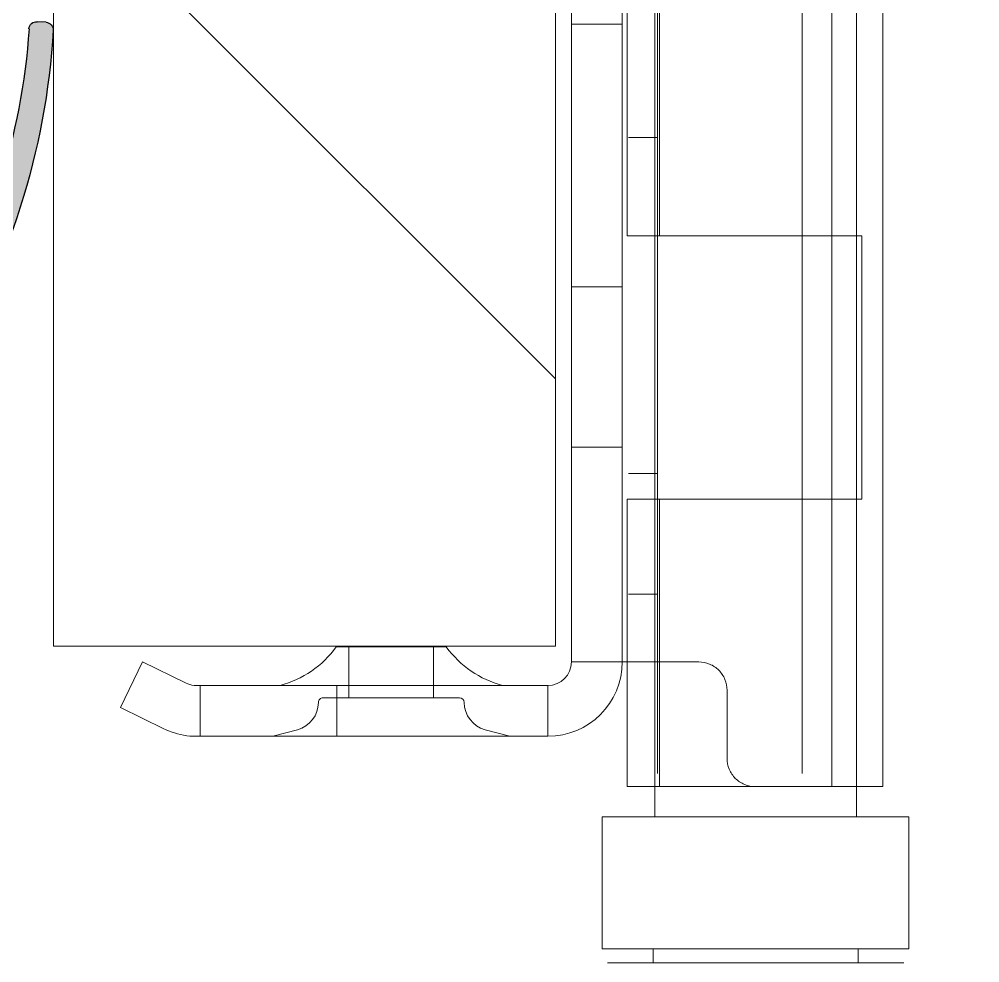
# Model space of a CAD drawing. Extents: x -965262 to 1142518, y -357520 to 71675.
# Drawn here: x 499201.4 to 499277.9, y -216646.7 to -216571.5 of the extents above; entities that cross this region are included whole.
import ezdxf

# ---------------------------------------------------------------- set-up
doc = ezdxf.new("R2010")
doc.units = 0
doc.header["$LTSCALE"] = 10
doc.layers.get('0').update_dxf_attribs({"linetype": 'CONTINUOUS', "lineweight": 30})

# ---------------------------------------------------------------- blocks, each defined once
blk = doc.blocks.new('Крепеж_ворот')
at = {"lineweight": 15}
h = blk.add_hatch(dxfattribs=at)
h.set_pattern_fill('ANSI31', color=256, scale=2, angle=180)
h.set_pattern_definition([(225, (746089.599, 74802.7244), (4.49013, -4.49013), [])])
h.paths.add_polyline_path([(746087.093, 74804.105), (746087.093, 74801.593), (746091.07, 74801.593), (746094.236, 74801.945), (746094.236, 74804.105)], flags=17)
h.paths.add_polyline_path([(746116.444, 74801.593, 0.165118), (746119.867, 74802.756), (746124.245, 74806.115, -0.301689), (746131.369, 74806.605), (746134.764, 74804.672, 0.130081), (746137.545, 74803.936), (746142.212, 74803.936), (746142.212, 74806.447), (746137.545, 74806.447, -0.130081), (746136.007, 74806.854), (746132.611, 74808.787, 0.301689), (746122.716, 74808.107), (746118.338, 74804.748, -0.165112), (746116.444, 74804.105), (746064.102, 74804.105, -0.414223), (746060.991, 74807.216), (746060.991, 74868.492), (746059.414, 74868.492), (746059.414, 74868.758), (746059.414, 74869.531), (746059.414, 74870.487), (746059.414, 74870.734), (746059.414, 74871.714), (746059.414, 74872.249), (746059.414, 74873.157), (746059.414, 74873.929), (746059.414, 74874.676), (746059.414, 74875.61), (746059.414, 74876.122), (746059.414, 74877.125), (746059.414, 74877.353), (746059.414, 74878.328), (746059.414, 74879.1), (746059.414, 74879.367), (746060.991, 74879.367), (746060.991, 74944.507), (746058.48, 74944.507), (746058.48, 74807.216, 0.41422), (746064.102, 74801.593)])
h = blk.add_hatch(dxfattribs=at)
h.set_pattern_fill('ANSI31', color=256, scale=2, angle=90)
h.set_pattern_definition([(135, (736343.8085, 75928.334), (-4.490128, -4.490128), [])])
edge = h.paths.add_edge_path()
edge.add_ellipse((746065.077, 74838.41), major_axis=(-1.67, 1.67), ratio=1, start_angle=45, end_angle=135, ccw=False)
edge.add_line((746062.715, 74838.41), (746062.715, 74868.492))
edge.add_line((746062.715, 74868.492), (746060.991, 74868.492))
edge.add_line((746060.991, 74868.492), (746060.991, 74838.41))
edge.add_ellipse((746065.077, 74838.41), major_axis=(-2.889, 2.889), ratio=1, start_angle=45, end_angle=135)
edge.add_line((746065.077, 74834.325), (746096.598, 74834.325))
edge.add_line((746096.598, 74834.325), (746096.598, 74836.049))
edge.add_line((746096.598, 74836.049), (746065.077, 74836.049))
edge = h.paths.add_edge_path()
edge.add_ellipse((746065.077, 74890.169), major_axis=(2.889, 2.889), ratio=1, start_angle=106, end_angle=135)
edge.add_line((746060.991, 74890.169), (746060.991, 74879.367))
edge.add_line((746060.991, 74879.367), (746062.715, 74879.367))
edge.add_line((746062.715, 74879.367), (746062.715, 74890.369))
edge.add_ellipse((746065.077, 74890.169), major_axis=(-1.67, 1.67), ratio=1, start_angle=16, end_angle=45, ccw=False)
edge.add_line((746063.011, 74891.314), (746069.883, 74903.71))
edge.add_ellipse((746079.094, 74898.604), major_axis=(7.447, 7.447), ratio=1, start_angle=-3, end_angle=106, ccw=False)
edge.add_line((746086.921, 74905.652), (746097.485, 74893.919))
edge.add_line((746097.485, 74893.919), (746098.766, 74895.073))
edge.add_line((746098.766, 74895.073), (746088.202, 74906.805))
edge.add_ellipse((746079.094, 74898.604), major_axis=(8.666, 8.666), ratio=1, start_angle=-3, end_angle=106)
edge.add_line((746068.375, 74904.546), (746061.503, 74892.15))
h = blk.add_hatch(color=256, dxfattribs=at)
h.dxf.hatch_style = 1
h.paths.add_polyline_path([(746145.889, 74808.769), (746142.609, 74809.849, 0.10613), (746142.487, 74809.863), (746136.364, 74809.258, -0.181324), (746135.103, 74809.586, 0.335683), (746120.152, 74809.063, -0.119126), (746118.556, 74808.626, 0.371631), (746117.992, 74808.109), (746117.927, 74807.565, 0.451909), (746118.515, 74806.91, 0.124341), (746120.982, 74807.559, -0.343618), (746134.133, 74808.206, 0.181324), (746136.54, 74807.581), (746142.505, 74808.169, -0.110452), (746142.632, 74808.154), (746147.231, 74806.551, -0.710497), (746147.231, 74805.489), (746142.57, 74803.865), (746135.741, 74803.865, -0.178994), (746132.693, 74804.993, 0.369834), (746129.669, 74804.993, -0.178993), (746126.62, 74803.865), (746122.197, 74803.865, 0.120709), (746121.926, 74803.799), (746119.731, 74802.655, -0.017147), (746119.411, 74802.44, 0.538795), (746119.583, 74802.179), (746127.294, 74802.179, 0.207608), (746130.715, 74803.663, -0.433918), (746131.646, 74803.663, 0.207608), (746135.068, 74802.179), (746142.524, 74802.179, 0.079707), (746142.615, 74802.193), (746147.75, 74803.884, 0.461502), (746149.044, 74807.053, -0.250825), (746149.052, 74807.605, -0.128039), (746173.103, 74815.537, 0.416657), (746173.663, 74816.179), (746173.61, 74816.902, 0.409849), (746172.978, 74817.458, 0.127248)])
for p, q in [((746099.784, 74861.223), (746099.784, 74885.66)), ((746099.784, 74885.66), (746110.278, 74885.66)), ((746110.278, 74861.223), (746110.278, 74885.66)), ((746098.659, 74885.248), (746098.659, 74882.568)), ((746098.659, 74882.568), (746098.659, 74864.315)), ((746098.659, 74881.612), (746099.784, 74881.612)), ((746110.278, 74881.481), (746224.717, 74881.481)), ((746113.754, 74877.17), (746224.717, 74877.17)), ((746110.278, 74865.402), (746212.493, 74865.402)), ((746098.659, 74865.271), (746099.784, 74865.271)), ((746098.659, 74861.635), (746098.659, 74864.315)), ((746099.784, 74861.223), (746110.278, 74861.223))]:
    blk.add_line(p, q, dxfattribs=at)
at = {"lineweight": 15, "extrusion": (-1.7375e-14, 1, 0)}
for p, q in [((746112.699, 74883.578), (746224.717, 74883.578)), ((746112.699, 74863.197), (746112.699, 74883.578)), ((746135.6, 74881.916), (746156.589, 74881.916)), ((746135.6, 74863.197), (746135.6, 74881.916)), ((746156.589, 74881.916), (746156.589, 74863.197)), ((746112.699, 74863.197), (746135.6, 74863.197)), ((746122.631, 74863.197), (746122.631, 74862.813)), ((746156.589, 74863.197), (746212.493, 74863.197)), ((746250.489, 74862.813), (746122.631, 74862.813)), ((746250.489, 74858.765), (746122.631, 74858.765)), ((746116.71, 74856.891), (746116.71, 74828.871)), ((746120.757, 74856.891), (746120.757, 74828.871)), ((746123.831, 74840.025), (746123.831, 74848.796)), ((746122.631, 74824.596), (746120.947, 74828.05)), ((746117.309, 74826.275), (746118.993, 74822.822)), ((746118.993, 74822.822), (746122.631, 74824.596))]:
    blk.add_line(p, q, dxfattribs=at)
at = {"lineweight": 15, "ltscale": 0.5, "extrusion": (-1.7375e-14, 1, 0)}
for p, q in [((746112.699, 74879.53), (746224.717, 74879.53)), ((746114.948, 74871.172), (746120.383, 74871.172)), ((746122.631, 74868.923), (746122.631, 74863.197)), ((746135.6, 74865.799), (746112.699, 74865.799)), ((746212.493, 74865.799), (746156.589, 74865.799)), ((746122.631, 74862.813), (746122.631, 74858.765)), ((746139.741, 74862.813), (746139.741, 74858.765)), ((746152.522, 74862.813), (746152.522, 74858.765)), ((746173.455, 74862.813), (746173.455, 74858.765)), ((746120.757, 74856.891), (746116.71, 74856.891)), ((746117.236, 74851.887), (746116.71, 74853.851)), ((746119.783, 74838.976), (746119.783, 74849.845)), ((746123.831, 74847.784), (746119.783, 74847.784)), ((746123.831, 74841.037), (746119.783, 74841.037)), ((746120.757, 74840.081), (746116.71, 74840.081)), ((746117.236, 74836.934), (746116.71, 74834.97)), ((746120.757, 74829.175), (746116.71, 74829.175))]:
    blk.add_line(p, q, dxfattribs=at)
at = {"lineweight": 15, "extrusion": (-2.77556e-16, -1, 0)}
for p, q in [((746224.717, 74865.637), (746113.754, 74865.637)), ((746128.032, 74865.637), (746128.032, 74863.307)), ((746137.648, 74865.637), (746137.648, 74863.307)), ((746164.427, 74865.637), (746164.427, 74863.307))]:
    blk.add_line(p, q, dxfattribs=at)
blk.add_line((746173.61, 74816.902), (746173.663, 74816.179))
at = {"lineweight": 15}
for centre, radius, start, end in [((746122.631, 74856.891), 5.922, 90, 180), ((746122.631, 74856.891), 1.874, 90, 180), ((746128.631, 74855.384), 8.151, 194.99861, 233.92136), ((746128.631, 74833.437), 8.151, 126.07864, 165.00139), ((746122.631, 74828.871), 5.922, 180, 199.64644), ((746122.631, 74828.871), 1.874, 180, 185.53127)]:
    blk.add_arc(centre, radius, start, end, dxfattribs=at)
at = {"lineweight": 15, "ltscale": 0.5}
for centre, radius, start, end in [((746119.408, 74852.469), 2.249, 195, 270), ((746119.408, 74849.845), 0.375, 0, 90), ((746119.408, 74838.976), 0.375, 270, 0), ((746119.408, 74836.352), 2.249, 90, 165)]:
    blk.add_arc(centre, radius, start, end, dxfattribs=at)
for centre, radius, start, end in [((746176.228, 74760.755), 56.796, 93.28053, 122.28779), ((746173.012, 74816.859), 0.6, 4.13569, 93.28053), ((746173.064, 74816.135), 0.6, 273.65928, 4.13569), ((746176.31, 74765.382), 50.258, 93.65928, 122.84475)]:
    blk.add_arc(centre, radius, start, end)
for points, knots in [([(746114.948, 74871.172), (746114.665, 74871.172), (746114.364, 74871.228), (746113.81, 74871.458), (746113.557, 74871.631), (746113.155, 74872.033), (746112.981, 74872.289), (746112.753, 74872.845), (746112.699, 74873.144), (746112.699, 74873.42)], [0.37141352, 0.37141352, 0.37141352, 0.37141352, 0.39402571, 0.39402571, 0.41663789, 0.41663789, 0.43959523, 0.43959523, 0.46255257, 0.46255257, 0.46255257, 0.46255257]), ([(746122.631, 74868.923), (746122.631, 74869.199), (746122.577, 74869.498), (746122.349, 74870.054), (746122.175, 74870.31), (746121.773, 74870.712), (746121.521, 74870.885), (746120.966, 74871.115), (746120.665, 74871.172), (746120.383, 74871.172)], [0.28027447, 0.28027447, 0.28027447, 0.28027447, 0.30323181, 0.30323181, 0.32618916, 0.32618916, 0.34880134, 0.34880134, 0.37141352, 0.37141352, 0.37141352, 0.37141352])]:
    blk.add_open_spline(points, degree=3, knots=knots, dxfattribs=at)
at = {"lineweight": 15}
for points in [[(746120.947, 74828.05), (746120.853, 74828.241), (746120.788, 74828.463), (746120.766, 74828.69)], [(746117.054, 74826.88), (746117.127, 74826.676), (746117.212, 74826.473), (746117.309, 74826.275)]]:
    blk.add_open_spline(points, degree=3, dxfattribs=at)

msp = doc.modelspace()

# ---------------------------------------------------------------- hatches: boundary and pattern name
at = {"lineweight": 15}
h = msp.add_hatch(dxfattribs=at)
h.set_pattern_fill('ANSI37', scale=40)
h.set_pattern_definition([(45, (-328875.35, -311830.84), (-89.802561, 89.802561), []), (135, (-328875.35, -311830.84), (-89.802561, -89.802561), [])])
h.paths.add_polyline_path([(499244.127, -216621.5), (499204.127, -216621.5), (499204.127, -213588.765), (499244.127, -213588.765)])

# ---------------------------------------------------------------- linework, layer by layer
at = {"color": 7, "lineweight": 15}
for p, q in [((499204.127, -216621.5, 11253.115), (499204.127, -213588.765, 11253.115)), ((499244.127, -216621.5, 11253.115), (499244.127, -213588.765, 11253.115)), ((499204.127, -216621.5, 11253.115), (499244.127, -216621.5, 11253.115))]:
    msp.add_line(p, q, dxfattribs=at)

# ---------------------------------------------------------------- block references
at = {"color": 7, "xscale": -1, "rotation": 270}
msp.add_blockref('Крепеж_ворот', (424386.636, -962745.405, 11253.115), dxfattribs=at)

doc.saveas('drawing.dxf')
